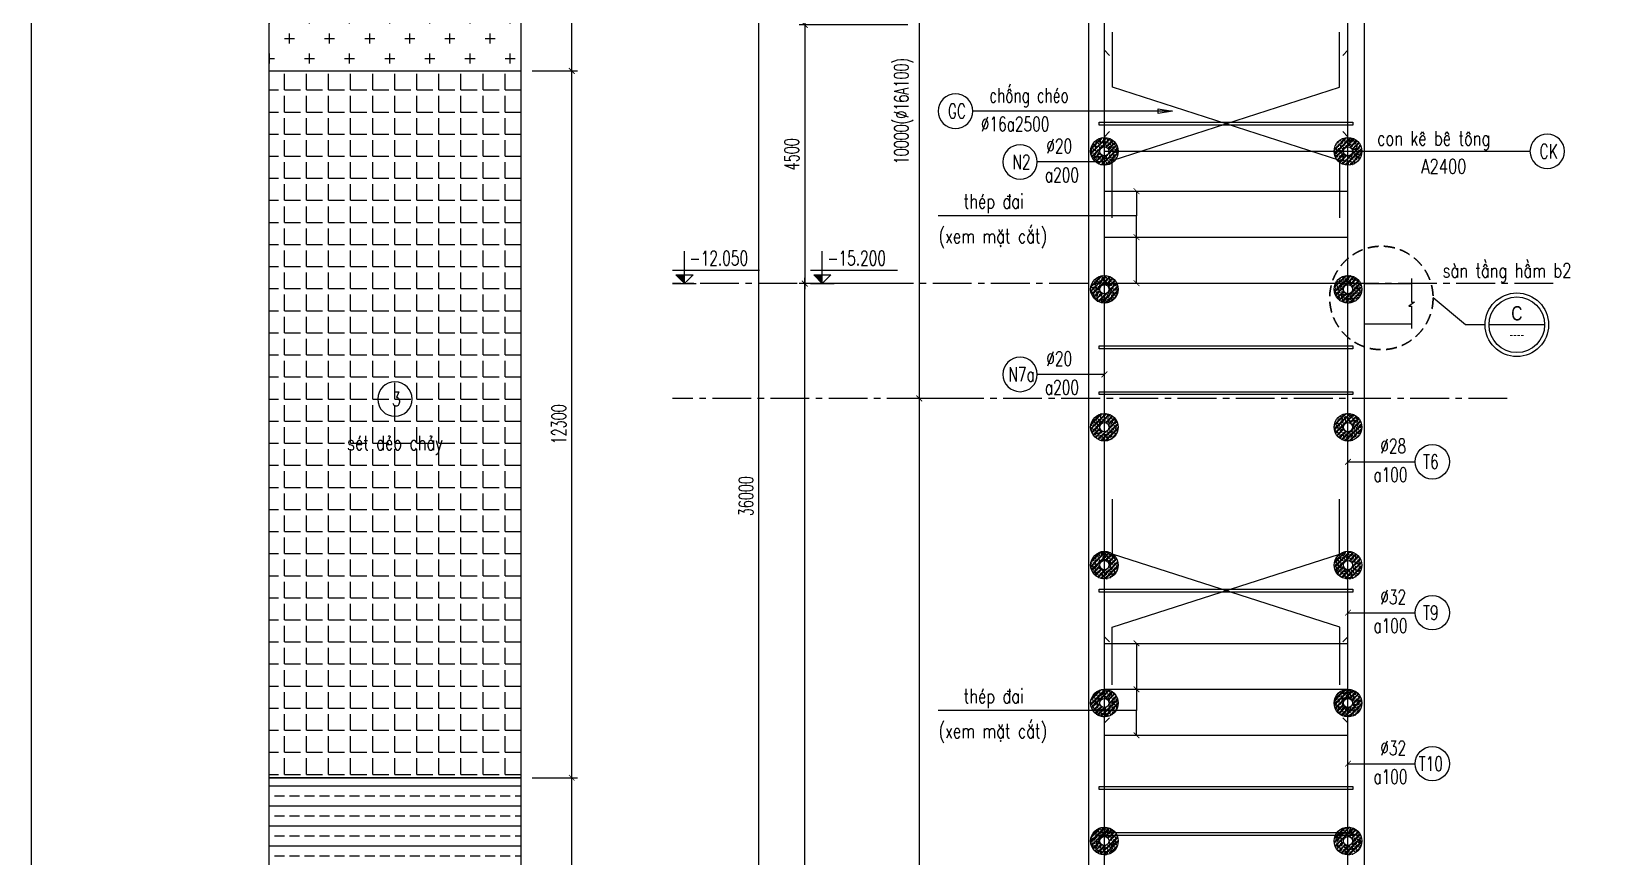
# Model space of a CAD drawing. Header units: millimetres. Extents: x -143483 to 1166745, y -1448440 to -1202244.
# Drawn here: x -138866 to -111565, y -1326419 to -1312059 of the extents above; entities that cross this region are included whole.
import ezdxf
from ezdxf.enums import TextEntityAlignment as Align

# ---------------------------------------------------------------- set-up
doc = ezdxf.new("R2010")
doc.units = ezdxf.units.MM
doc.header["$LTSCALE"] = 30
doc.header["$PDMODE"] = 3
doc.linetypes.add('CENTER2', pattern=[1.125, 0.75, -0.125, 0.125, -0.125])
doc.linetypes.add('DASHED', pattern=[19.05, 12.7, -6.35])
doc.layers.get('0').update_dxf_attribs({"lineweight": 9})
doc.layers.get('Defpoints').update_dxf_attribs({"lineweight": 9})
for name, color, linetype in [('ccu11-Chidan', 9, 'Continuous'), ('ccu11-Cotthep', 9, 'Continuous'), ('ccu11-Dim', 8, 'Continuous'), ('ccu11-Hatch', 8, 'Continuous'), ('ccu11-Manh', 8, 'Continuous'), ('ccu11-Text', 31, 'Continuous'), ('ccu11-Thay', 7, 'Continuous'), ('ccu11-Thep', 4, 'Continuous'), ('ccu11-Thepdai', 6, 'Continuous'), ('ccu11-Truc', 13, 'CENTER2')]:
    doc.layers.add(name, color=color, linetype=linetype)
doc.layers.add('ccu11-Khuat', color=9, linetype='DASHED', lineweight=30)
doc.styles.add('ccu11-dim', font='vnsimli.shx', dxfattribs={"width": 0.65, "bigfont": 'bigfont.shx'})
doc.styles.add('ccu11-VnAvantH', font='VHAVAN.TTF')
doc.styles.add('ccu11-vnsimli', font='vnsimli.shx', dxfattribs={"width": 0.8, "bigfont": 'vns.shx'})
doc.styles.add('ccu11-vnsimple', font='vnsimple.shx', dxfattribs={"bigfont": 'bigfont.shx'})
doc.styles.add('ccu11_simli', font='vnsimli.shx', dxfattribs={"width": 0.8})
doc.dimstyles.new('ccu11-100', dxfattribs={"dimscale": 100, "dimtxt": 2.5, "dimasz": 1, "dimexe": 1, "dimexo": 2, "dimgap": 1, "dimtad": 1, "dimdec": 0, "dimdsep": 46, "dimtxsty": 'ccu11-dim', "dimblk": 'ARCHTICK', "dimcen": -1, "dimdle": 1, "dimclrd": 256, "dimclre": 256, "dimclrt": 3, "dimadec": 0, "dimazin": 2, "dimtfac": 0.1, "dimtdec": 0, "dimtmove": 0, "dimatfit": 1, "dimldrblk": 'ARCHTICK', "dimfxl": 0, "dimtvp": 0.833333, "dimtolj": 1, "dimtzin": 12, "dimarcsym": 0})
doc.dimstyles.new('ccu11-100(d12a200)', dxfattribs={"dimscale": 100, "dimtxt": 2.5, "dimasz": 1, "dimexe": 1, "dimexo": 2, "dimgap": 0.8, "dimtad": 1, "dimdec": 1, "dimdsep": 46, "dimtxsty": 'ccu11-dim', "dimblk": 'ARCHTICK', "dimcen": -1, "dimdle": 1, "dimclrd": 256, "dimclre": 256, "dimclrt": 3, "dimadec": 0, "dimazin": 2, "dimtfac": 0.1, "dimtdec": 1, "dimtmove": 0, "dimatfit": 1, "dimldrblk": 'ARCHTICK', "dimfxl": 0, "dimtvp": 0.833333, "dimtolj": 1, "dimtzin": 12, "dimarcsym": 0})
doc.dimstyles.new('ccu11-100(d16a100)', dxfattribs={"dimscale": 100, "dimtxt": 2.5, "dimasz": 1, "dimexe": 1, "dimexo": 2, "dimgap": 0.8, "dimtad": 1, "dimdec": 1, "dimdsep": 46, "dimtxsty": 'ccu11-dim', "dimblk": 'ARCHTICK', "dimcen": -1, "dimdle": 1, "dimclrd": 256, "dimclre": 256, "dimclrt": 3, "dimadec": 0, "dimazin": 2, "dimtfac": 0.1, "dimtdec": 1, "dimtmove": 0, "dimatfit": 1, "dimldrblk": 'ARCHTICK', "dimfxl": 0, "dimtvp": 0.833333, "dimtolj": 1, "dimtzin": 12, "dimarcsym": 0})

# ---------------------------------------------------------------- blocks, each defined once
blk = doc.blocks.new('_ARCHTICK')
at = {"color": 0, "linetype": 'ByBlock', "const_width": 0.15}
blk.add_lwpolyline([(-0.5, -0.5), (0.5, 0.5)], dxfattribs=at)
blk = doc.blocks.new('*D388')
at = {"layer": 'ccu11-Dim', "lineweight": -2, "transparency": 16777216}
for p, q in [((-125603, -1302147), (-126303, -1302147)), ((-126203, -1338247), (-126203, -1302047)), ((-125603, -1338147), (-126303, -1338147))]:
    blk.add_line(p, q, dxfattribs=at)
at = {"layer": 'Defpoints', "color": 0, "transparency": 16777216}
for p in [(-126203, -1302147), (-125403, -1302147), (-125403, -1338147)]:
    blk.add_point(p, dxfattribs=at)
at = {"layer": 'ccu11-Dim', "lineweight": -2, "transparency": 16777216, "xscale": 100, "yscale": 100, "zscale": 100}
for p, rotation in [((-126203, -1302147), 90), ((-126203, -1338147), 270)]:
    blk.add_blockref('_ARCHTICK', p, dxfattribs=dict(at, rotation=rotation))
at = {"layer": 'ccu11-Dim', "color": 3, "transparency": 16777216, "insert": (-126428, -1320147), "char_height": 250, "attachment_point": 5, "rotation": 90, "style": 'ccu11-dim'}
blk.add_mtext('\\A1;36000', dxfattribs=at)
blk = doc.blocks.new('SHD')
at = {"layer": 'ccu11-Cotthep'}
blk.add_circle((300, 0), 300, dxfattribs=at)
at = {"layer": 'ccu11-Cotthep', "color": 31, "style": 'ccu11_simli', "width": 0.8}
blk.add_attdef('DK', text='', height=250, dxfattribs=at).set_placement((-101, 65), align=Align.BOTTOM_RIGHT)
blk.add_attdef('KH', text='', height=250, dxfattribs=at).set_placement((300, 0), align=Align.MIDDLE)
blk.add_attdef('KC', text='', height=250, dxfattribs=at).set_placement((-101, -142), align=Align.TOP_RIGHT)
blk = doc.blocks.new('*D393')
at = {"layer": 'ccu11-Dim', "lineweight": -2, "transparency": 16777216}
for p, q in [((-123610, -1316447), (-125503, -1316447)), ((-125403, -1338247), (-125403, -1316347)), ((-123610, -1338147), (-125503, -1338147))]:
    blk.add_line(p, q, dxfattribs=at)
at = {"layer": 'Defpoints', "color": 0, "transparency": 16777216}
for p in [(-125403, -1316447), (-123410, -1316447), (-123410, -1338147)]:
    blk.add_point(p, dxfattribs=at)
at = {"layer": 'ccu11-Dim', "lineweight": -2, "transparency": 16777216, "xscale": 100, "yscale": 100, "zscale": 100}
for p, rotation in [((-125403, -1316447), 90), ((-125403, -1338147), 270)]:
    blk.add_blockref('_ARCHTICK', p, dxfattribs=dict(at, rotation=rotation))
at = {"layer": 'ccu11-Dim', "color": 3, "transparency": 16777216, "insert": (-125628, -1327297), "char_height": 250, "attachment_point": 5, "rotation": 90, "style": 'ccu11-dim'}
blk.add_mtext('\\A1;21700', dxfattribs=at)
blk = doc.blocks.new('con ke bt')
at = {"layer": 'ccu11-Hatch'}
h = blk.add_hatch(dxfattribs=at)
h.set_pattern_fill('VATLIEU04', color=256, scale=15, pattern_type=2)
h.set_pattern_definition([(50, (0, 0), (107.59, -9.413), [11.25, -123.75]), (355, (0, 0), (-20.813, 112.83), [9, -99]), (100.45, (8.97, -0.78), (86.776, 103.416), [9.56, -105.171]), (46.184, (0, 30), (160.086, -24.828), [16.875, -185.625]), (96.636, (13.34, 27.93), (140.2, 146.12), [14.34, -157.757]), (351.184, (0, 30), (140.2, 146.12), [13.5, -148.5]), (21, (15, 22.5), (89.536, -60.393), [11.25, -123.75]), (326, (15, 22.5), (36.497, 108.773), [9, -99]), (71.45, (22.46, 17.47), (126.033, 48.38), [9.56, -105.171]), (37.5, (0, 0), (1.824, 49.934), [0, -97.8, 0, -100.5, 0, -99.375]), (7.5, (0, 0), (39.4604, 59.162), [0, -57.3, 0, -95.55, 0, -37.875]), (327.5, (-33.45, 0), (80.0734, -3.3832), [0, -37.5, 0, -117, 0, -155.25]), (317.5, (-48.45, 0), (87.478, 15.016), [0, -48.75, 0, -77.7, 0, -110.25]), (45, (0, 0), (-45.078, 45.078), []), (45, (0, 18.375), (-45.078, 45.078), [])])
h.paths.add_polyline_path([(-280, 0, 1), (280, 0, 1)])
h.paths.add_polyline_path([(93, 0, -1), (-93, 0, -1)], flags=16)
at = {"layer": 'ccu11-Thay', "ltscale": 10000}
for radius in [280, 93.3]:
    blk.add_circle((0, 0), radius, dxfattribs=at)
blk = doc.blocks.new('*D442')
at = {"layer": 'ccu11-Dim', "lineweight": -2, "transparency": 16777216}
for p, q in [((-130147, -1305647), (-129359, -1305647)), ((-129459, -1312847), (-129459, -1305547)), ((-130147, -1312747), (-129359, -1312747))]:
    blk.add_line(p, q, dxfattribs=at)
at = {"layer": 'Defpoints', "color": 0, "transparency": 16777216}
for p in [(-130347, -1305647), (-129459, -1305647), (-130347, -1312747)]:
    blk.add_point(p, dxfattribs=at)
at = {"layer": 'ccu11-Dim', "lineweight": -2, "transparency": 16777216, "xscale": 100, "yscale": 100, "zscale": 100}
for p, rotation in [((-129459, -1305647), 90), ((-129459, -1312747), 270)]:
    blk.add_blockref('_ARCHTICK', p, dxfattribs=dict(at, rotation=rotation))
at = {"layer": 'ccu11-Dim', "color": 3, "transparency": 16777216, "insert": (-129684, -1309197), "char_height": 250, "attachment_point": 5, "rotation": 90, "style": 'ccu11-dim'}
blk.add_mtext('\\A1;7100', dxfattribs=at)
blk = doc.blocks.new('*D443')
at = {"layer": 'ccu11-Dim', "lineweight": -2, "transparency": 16777216}
for p, q in [((-130147, -1312747), (-129359, -1312747)), ((-129459, -1325147), (-129459, -1312647)), ((-130147, -1325047), (-129359, -1325047))]:
    blk.add_line(p, q, dxfattribs=at)
at = {"layer": 'Defpoints', "color": 0, "transparency": 16777216}
for p in [(-130347, -1312747), (-129459, -1312747), (-130347, -1325047)]:
    blk.add_point(p, dxfattribs=at)
at = {"layer": 'ccu11-Dim', "lineweight": -2, "transparency": 16777216, "xscale": 100, "yscale": 100, "zscale": 100}
for p, rotation in [((-129459, -1312747), 90), ((-129459, -1325047), 270)]:
    blk.add_blockref('_ARCHTICK', p, dxfattribs=dict(at, rotation=rotation))
at = {"layer": 'ccu11-Dim', "color": 3, "transparency": 16777216, "insert": (-129684, -1318897), "char_height": 250, "attachment_point": 5, "rotation": 90, "style": 'ccu11-dim'}
blk.add_mtext('\\A1;12300', dxfattribs=at)
blk = doc.blocks.new('*D444')
at = {"layer": 'ccu11-Dim', "lineweight": -2, "transparency": 16777216}
for p, q in [((-130147, -1325047), (-129359, -1325047)), ((-129459, -1333947), (-129459, -1324947)), ((-130147, -1333847), (-129359, -1333847))]:
    blk.add_line(p, q, dxfattribs=at)
at = {"layer": 'Defpoints', "color": 0, "transparency": 16777216}
for p in [(-130347, -1325047), (-129459, -1325047), (-130347, -1333847)]:
    blk.add_point(p, dxfattribs=at)
at = {"layer": 'ccu11-Dim', "lineweight": -2, "transparency": 16777216, "xscale": 100, "yscale": 100, "zscale": 100}
for p, rotation in [((-129459, -1325047), 90), ((-129459, -1333847), 270)]:
    blk.add_blockref('_ARCHTICK', p, dxfattribs=dict(at, rotation=rotation))
at = {"layer": 'ccu11-Dim', "color": 3, "transparency": 16777216, "insert": (-129684, -1329447), "char_height": 250, "attachment_point": 5, "rotation": 90, "style": 'ccu11-dim'}
blk.add_mtext('\\A1;8800', dxfattribs=at)
blk = doc.blocks.new('ct-ve')
at = {"layer": 'ccu11-Chidan', "color": 7}
blk.add_lwpolyline([(484, 0), (-484, 0)], dxfattribs=at)
at = {"layer": 'ccu11-Chidan', "color": 9}
blk.add_circle((0, 0), 553, dxfattribs=at)
at = {"layer": 'ccu11-Chidan', "color": 3}
blk.add_circle((0, 0), 484, dxfattribs=at)
at = {"layer": 'ccu11-Chidan', "color": 7, "style": 'ccu11-VnAvantH', "width": 0.8}
blk.add_attdef('B', text='', height=250, dxfattribs=at).set_placement((0, 0), align=Align.BOTTOM_CENTER)
blk.add_attdef('B', text='', height=180, dxfattribs=at).set_placement((0, -76), align=Align.TOP_CENTER)
blk = doc.blocks.new('ccu11-cotcaodo1')
at = {"layer": 'ccu11-Chidan'}
for p, q in [((0, 0), (0, 565)), ((-206, 230), (1309, 230)), ((-206, 0), (206, 0)), ((-150, 150), (150, 150)), ((0, 0), (-150, 150)), ((0, 0), (150, 150))]:
    blk.add_line(p, q, dxfattribs=at)
blk.add_solid([(-150, 150), (0, 150), (0, 0)], dxfattribs=at)
at = {"layer": 'ccu11-Chidan', "color": 31, "ltscale": 10, "style": 'ccu11-vnsimli', "width": 0.8}
blk.add_attdef('%%P0.000', text='', height=253, dxfattribs=at).set_placement((597, 441), align=Align.MIDDLE_CENTER)
blk = doc.blocks.new('*D1076')
at = {"layer": 'ccu11-Dim', "lineweight": -2, "transparency": 16777216}
for p, q in [((-122461, -1308447), (-123510, -1308447)), ((-123410, -1308347), (-123410, -1318547)), ((-122461, -1318447), (-123510, -1318447))]:
    blk.add_line(p, q, dxfattribs=at)
at = {"layer": 'Defpoints', "color": 0, "transparency": 16777216}
for p in [(-122261, -1308447), (-123410, -1318447), (-122261, -1318447)]:
    blk.add_point(p, dxfattribs=at)
at = {"layer": 'ccu11-Dim', "lineweight": -2, "transparency": 16777216, "xscale": 100, "yscale": 100, "zscale": 100}
for p, rotation in [((-123410, -1308447), 90), ((-123410, -1318447), 270)]:
    blk.add_blockref('_ARCHTICK', p, dxfattribs=dict(at, rotation=rotation))
at = {"layer": 'ccu11-Dim', "color": 3, "transparency": 16777216, "insert": (-123681, -1313447), "char_height": 250, "attachment_point": 5, "rotation": 90, "style": 'ccu11-dim'}
blk.add_mtext('\\A1;10000(`16A100)', dxfattribs=at)
blk = doc.blocks.new('*D1077')
at = {"layer": 'ccu11-Dim', "lineweight": -2, "transparency": 16777216}
for p, q in [((-123410, -1318347), (-123410, -1338247)), ((-122461, -1318447), (-123510, -1318447)), ((-122461, -1338147), (-123510, -1338147))]:
    blk.add_line(p, q, dxfattribs=at)
at = {"layer": 'Defpoints', "color": 0, "transparency": 16777216}
for p in [(-122261, -1318447), (-123410, -1338147), (-122261, -1338147)]:
    blk.add_point(p, dxfattribs=at)
at = {"layer": 'ccu11-Dim', "lineweight": -2, "transparency": 16777216, "xscale": 100, "yscale": 100, "zscale": 100}
for p, rotation in [((-123410, -1318447), 90), ((-123410, -1338147), 270)]:
    blk.add_blockref('_ARCHTICK', p, dxfattribs=dict(at, rotation=rotation))
at = {"layer": 'ccu11-Dim', "color": 3, "transparency": 16777216, "insert": (-123681, -1328297), "char_height": 250, "attachment_point": 5, "rotation": 90, "style": 'ccu11-dim'}
blk.add_mtext('\\A1;19700(`12A200)', dxfattribs=at)
blk = doc.blocks.new('*D4401')
at = {"layer": 'ccu11-Dim', "lineweight": -2, "transparency": 16777216}
for p, q in [((-123610, -1311947), (-125503, -1311947)), ((-125403, -1311847), (-125403, -1316547)), ((-123610, -1316447), (-125503, -1316447))]:
    blk.add_line(p, q, dxfattribs=at)
at = {"layer": 'Defpoints', "color": 0, "transparency": 16777216}
for p in [(-123410, -1311947), (-125403, -1316447), (-123410, -1316447)]:
    blk.add_point(p, dxfattribs=at)
at = {"layer": 'ccu11-Dim', "lineweight": -2, "transparency": 16777216, "xscale": 100, "yscale": 100, "zscale": 100}
for p, rotation in [((-125403, -1311947), 90), ((-125403, -1316447), 270)]:
    blk.add_blockref('_ARCHTICK', p, dxfattribs=dict(at, rotation=rotation))
at = {"layer": 'ccu11-Dim', "color": 3, "transparency": 16777216, "insert": (-125628, -1314197), "char_height": 250, "attachment_point": 5, "rotation": 90, "style": 'ccu11-dim'}
blk.add_mtext('\\A1;4500', dxfattribs=at)

msp = doc.modelspace()

# ---------------------------------------------------------------- hatches: boundary and pattern name
at = {"layer": 'ccu11-Hatch'}
h = msp.add_hatch(dxfattribs=at)
h.set_pattern_fill('CROSS', color=256, scale=55)
h.set_pattern_definition([(0, (0, -86665.36), (349.25, 349.25), [174.625, -523.875]), (90, (87.3, -86752.67), (-349.25, 349.25), [174.625, -523.875])])
h.paths.add_polyline_path([(-130346.96, -1305646.56), (-134728.57, -1305646.56), (-134728.57, -1312746.56), (-130346.96, -1312746.56)])
edge = h.paths.add_edge_path(flags=16)
edge.add_arc((-132537.76, -1306952.68), 300, 0, 360)
h.paths.add_polyline_path([(-132596.1, -1307140.18), (-132429.43, -1307140.18), (-132429.43, -1306765.18), (-132596.1, -1306765.18)], flags=0)
h.paths.add_polyline_path([(-133420.57, -1308002.65), (-131540.8, -1308002.65)], flags=16)
h = msp.add_hatch(dxfattribs=at)
h.set_pattern_fill('ANGLE', color=256, scale=55)
h.set_pattern_definition([(0, (0, -89865.36), (0, 384.175), [279.4, -104.775]), (90, (0, -89865.36), (-384.175, 2e-14), [279.4, -104.775])])
h.paths.add_polyline_path([(-134728.57, -1312746.56), (-130346.96, -1312746.56), (-130346.96, -1325046.56), (-134728.57, -1325046.56)])
h = msp.add_hatch(dxfattribs=at)
h.set_pattern_fill('BRASS', color=256, scale=55)
h.set_pattern_definition([(0, (0, -100365.36), (0, 349.25), []), (0, (0, -100190.73), (0, 349.25), [174.625, -87.3125])])
h.paths.add_polyline_path([(-134728.57, -1325046.56), (-130346.96, -1325046.56), (-130346.96, -1333846.56), (-134728.57, -1333846.56)])

# ---------------------------------------------------------------- linework, layer by layer
at = {"layer": 'ccu11-Chidan'}
msp.add_lwpolyline([(-113560.01, -1317164.68), (-113899.57, -1317164.68), (-114464.51, -1316697.68)], dxfattribs=at)
at = {"layer": 'ccu11-Khuat', "ltscale": 0.5}
msp.add_circle((-115364.51, -1316697.68), 900, dxfattribs=at)
at = {"layer": 'ccu11-Manh', "ltscale": 10000}
msp.add_lwpolyline([(-114839.04, -1316361.9), (-114839.04, -1316772.01), (-114788.64, -1316772.01), (-114889.44, -1316839.21), (-114839.04, -1316839.21), (-114839.04, -1317231.9)], dxfattribs=at)
at = {"layer": 'ccu11-Thay'}
for p, q in [((-120466, -1302146.56), (-120466, -1338146.56)), ((-115666, -1302196.56), (-115666, -1338146.56)), ((-134728.57, -1312746.56), (-130346.96, -1312746.56)), ((-115666, -1316446.56), (-114839.04, -1316446.56)), ((-115666, -1317146.56), (-114839.04, -1317146.56)), ((-134728.57, -1325046.56), (-130346.96, -1325046.56))]:
    msp.add_line(p, q, dxfattribs=at)
for points in [[(-138866.43, -1296434.45), (-46466.43, -1296434.45), (-46466.43, -1361774.45), (-138866.43, -1361774.45)], [(-134728.57, -1312746.56), (-130346.96, -1312746.56), (-130346.96, -1325046.56), (-134728.57, -1325046.56)], [(-134728.57, -1312746.56), (-130346.96, -1312746.56), (-130346.96, -1333846.56), (-134728.57, -1333846.56)], [(-134728.57, -1325046.56), (-130346.96, -1325046.56), (-130346.96, -1333846.56), (-134728.57, -1333846.56)]]:
    msp.add_lwpolyline(points, close=True, dxfattribs=at)
at = {"layer": 'ccu11-Thay', "linetype": 'Continuous'}
msp.add_lwpolyline([(-130346.96, -1343746.56), (-134728.57, -1343746.56), (-134728.57, -1302146.56), (-130346.96, -1302146.56)], close=True, dxfattribs=at)
at = {"layer": 'ccu11-Thep', "ltscale": 10000}
for p, q in [((-120186, -1312388.2), (-120095.47, -1312478.73)), ((-115946, -1312388.2), (-116036.53, -1312478.73)), ((-120186, -1313893.23), (-120095.47, -1313802.7)), ((-115946, -1313893.23), (-116036.53, -1313802.7)), ((-120186, -1316743.23), (-120095.47, -1316652.7)), ((-120186, -1321143.23), (-120095.47, -1321233.76)), ((-120186, -1322593.23), (-120095.47, -1322683.76)), ((-115946, -1322593.23), (-116036.53, -1322683.76)), ((-120186, -1324093.23), (-120095.47, -1324002.7)), ((-115946, -1324093.23), (-116036.53, -1324002.7))]:
    msp.add_line(p, q, dxfattribs=at)
for points in [[(-120101.31, -1337861.88), (-120186, -1337946.56), (-120186, -1302196.6), (-120095.47, -1302287.13)], [(-116030.68, -1337861.88), (-115946, -1337946.56), (-115946, -1302196.6), (-116036.53, -1302287.13)]]:
    msp.add_lwpolyline(points, dxfattribs=at)
at = {"layer": 'ccu11-Thep'}
for points in [[(-120053.75, -1315304.27), (-120053.75, -1314304.05), (-116093.75, -1313032.12), (-116093.75, -1312072.36)], [(-116086, -1315304.27), (-116086, -1314304.05), (-120046, -1313032.12), (-120046, -1312072.36)], [(-120053.75, -1323428.68), (-120053.75, -1322428.45), (-116093.75, -1321156.52), (-116093.75, -1320196.76)], [(-116086, -1323428.68), (-116086, -1322428.45), (-120046, -1321156.52), (-120046, -1320196.76)]]:
    msp.add_lwpolyline(points, dxfattribs=at)
at = {"layer": 'ccu11-Thep', "color": 3}
for points in [[(-120277.88, -1313641.4), (-115861.87, -1313641.4), (-115861.87, -1313690.6), (-120277.88, -1313690.6)], [(-120277.88, -1317531.19), (-115861.87, -1317531.19), (-115861.87, -1317580.39), (-120277.88, -1317580.39)], [(-120277.88, -1318331.19), (-115861.87, -1318331.19), (-115861.87, -1318380.39), (-120277.88, -1318380.39)], [(-120277.88, -1321765.8), (-115861.87, -1321765.8), (-115861.87, -1321815), (-120277.88, -1321815)], [(-120277.88, -1325200.4), (-115861.87, -1325200.4), (-115861.87, -1325249.6), (-120277.88, -1325249.6)], [(-120277.88, -1326000.4), (-115861.87, -1326000.4), (-115861.87, -1326049.6), (-120277.88, -1326049.6)]]:
    msp.add_lwpolyline(points, close=True, dxfattribs=at)
at = {"layer": 'ccu11-Thepdai'}
for p, q in [((-120186, -1314840.05), (-115946, -1314840.05)), ((-120186, -1315640.05), (-115946, -1315640.05)), ((-120186, -1316440.05), (-115946, -1316440.05)), ((-120186, -1322707.7), (-115946, -1322707.7)), ((-120186, -1323507.7), (-115946, -1323507.7)), ((-120186, -1324307.7), (-115946, -1324307.7))]:
    msp.add_line(p, q, dxfattribs=at)
at = {"layer": 'ccu11-Truc', "ltscale": 30}
for p, q in [((-112374.01, -1316446.56), (-127703.14, -1316446.56)), ((-113174.01, -1318446.56), (-127703.14, -1318446.56))]:
    msp.add_line(p, q, dxfattribs=at)

# ---------------------------------------------------------------- block references
at = {"layer": 'ccu11-Chidan'}
ref = msp.add_blockref('ccu11-cotcaodo1', (-127497.22, -1316446.56), dxfattribs=at)
ref.add_attrib('%%P0.000', '-12.050', dxfattribs={"color": 31, "ltscale": 10, "height": 250, "style": 'ccu11-vnsimli', "width": 0.7}).set_placement((-126899.83, -1316005.35), align=Align.MIDDLE_CENTER)
ref = msp.add_blockref('ccu11-cotcaodo1', (-125097.22, -1316446.56), dxfattribs=at)
ref.add_attrib('%%P0.000', '-15.200', dxfattribs={"color": 31, "ltscale": 10, "height": 250, "style": 'ccu11-vnsimli', "width": 0.7}).set_placement((-124499.83, -1316005.35), align=Align.MIDDLE_CENTER)
ref = msp.add_blockref('ct-ve', (-113006.63, -1317164.68), dxfattribs=at)
ref.add_attrib('B', 'c', dxfattribs={"color": 7, "height": 250, "style": 'ccu11-VnAvantH', "width": 0.8}).set_placement((-113006.63, -1317164.68), align=Align.BOTTOM_CENTER)
ref.add_attrib('B', '----', dxfattribs={"color": 31, "height": 180, "style": 'ccu11-VnAvantH', "width": 0.8}).set_placement((-113006.63, -1317240.33), align=Align.TOP_CENTER)
at = {"layer": 'ccu11-Cotthep'}
ref = msp.add_blockref('SHD', (-122478.91, -1313447.36), dxfattribs=dict(at, xscale=-1))
ref.add_attrib('KH', 'GC', dxfattribs={"color": 31, "height": 250, "style": 'ccu11-vnsimple', "width": 0.7}).set_placement((-122753.91, -1313447.36), align=Align.MIDDLE_CENTER)
ref.add_attrib('KC', '`16a2500', dxfattribs={"color": 31, "height": 250, "style": 'ccu11-vnsimple', "width": 0.7}).set_placement((-121740.57, -1313547.36), align=Align.TOP_CENTER)
ref.add_attrib('DK', 'chèng chÐo', dxfattribs={"color": 31, "height": 250, "style": 'ccu11-vnsimli', "width": 0.7}).set_placement((-121498.91, -1313372.36), align=Align.BOTTOM_CENTER)
ref = msp.add_blockref('SHD', (-121354.09, -1314331.16), dxfattribs=dict(at, xscale=-1))
ref.add_attrib('KH', 'N2', dxfattribs={"color": 31, "height": 250, "style": 'ccu11-vnsimple', "width": 0.7}).set_placement((-121629.09, -1314331.16), align=Align.MIDDLE_CENTER)
ref.add_attrib('KC', 'a200', dxfattribs={"color": 31, "height": 250, "style": 'ccu11-vnsimple', "width": 0.7}).set_placement((-120925.51, -1314431.16), align=Align.TOP_CENTER)
ref.add_attrib('DK', '`20', dxfattribs={"color": 31, "height": 250, "style": 'ccu11-vnsimple', "width": 0.7}).set_placement((-120973.31, -1314256.16), align=Align.BOTTOM_CENTER)
ref = msp.add_blockref('SHD', (-112177.79, -1314146.56), dxfattribs=dict(at, xscale=-1))
ref.add_attrib('KH', 'CK', dxfattribs={"color": 31, "height": 250, "style": 'ccu11-vnsimple', "width": 0.7}).set_placement((-112452.79, -1314146.56), align=Align.MIDDLE_CENTER)
ref = msp.add_blockref('SHD', (-121354.09, -1318028.56), dxfattribs=dict(at, xscale=-1))
ref.add_attrib('KH', 'N7a', dxfattribs={"color": 31, "height": 250, "style": 'ccu11-vnsimple', "width": 0.7}).set_placement((-121629.09, -1318028.56), align=Align.MIDDLE_CENTER)
ref.add_attrib('KC', 'a200', dxfattribs={"color": 31, "height": 250, "style": 'ccu11-vnsimple', "width": 0.7}).set_placement((-120925.51, -1318128.56), align=Align.TOP_CENTER)
ref.add_attrib('DK', '`20', dxfattribs={"color": 31, "height": 250, "style": 'ccu11-vnsimple', "width": 0.7}).set_placement((-120973.31, -1317953.56), align=Align.BOTTOM_CENTER)
ref = msp.add_blockref('SHD', (-114777.9, -1319548.96), dxfattribs=at)
ref.add_attrib('KH', 'T6', dxfattribs={"color": 31, "height": 250, "style": 'ccu11-vnsimple', "width": 0.7}).set_placement((-114502.9, -1319548.96), align=Align.MIDDLE_CENTER)
ref.add_attrib('KC', 'a100', dxfattribs={"color": 31, "height": 250, "style": 'ccu11-vnsimple', "width": 0.7}).set_placement((-115206.48, -1319648.96), align=Align.TOP_CENTER)
ref.add_attrib('DK', '`28', dxfattribs={"color": 31, "height": 250, "style": 'ccu11-vnsimple', "width": 0.7}).set_placement((-115158.69, -1319473.96), align=Align.BOTTOM_CENTER)
ref = msp.add_blockref('SHD', (-114777.9, -1322174.8), dxfattribs=at)
ref.add_attrib('KH', 'T9', dxfattribs={"color": 31, "height": 250, "style": 'ccu11-vnsimple', "width": 0.7}).set_placement((-114502.9, -1322174.8), align=Align.MIDDLE_CENTER)
ref.add_attrib('KC', 'a100', dxfattribs={"color": 31, "height": 250, "style": 'ccu11-vnsimple', "width": 0.7}).set_placement((-115206.48, -1322274.8), align=Align.TOP_CENTER)
ref.add_attrib('DK', '`32', dxfattribs={"color": 31, "height": 250, "style": 'ccu11-vnsimple', "width": 0.7}).set_placement((-115158.69, -1322099.8), align=Align.BOTTOM_CENTER)
ref = msp.add_blockref('SHD', (-114777.9, -1324801.79), dxfattribs=at)
ref.add_attrib('KH', 'T10', dxfattribs={"color": 31, "height": 250, "style": 'ccu11-vnsimple', "width": 0.7}).set_placement((-114502.9, -1324801.79), align=Align.MIDDLE_CENTER)
ref.add_attrib('KC', 'a100', dxfattribs={"color": 31, "height": 250, "style": 'ccu11-vnsimple', "width": 0.7}).set_placement((-115206.48, -1324901.79), align=Align.TOP_CENTER)
ref.add_attrib('DK', '`32', dxfattribs={"color": 31, "height": 250, "style": 'ccu11-vnsimple', "width": 0.7}).set_placement((-115158.69, -1324726.79), align=Align.BOTTOM_CENTER)
at = {"layer": 'ccu11-Manh', "xscale": 100, "yscale": 100, "zscale": 100, "rotation": 90}
for p in [(-119628, -1315640.05), (-119628, -1323507.7)]:
    msp.add_blockref('_ARCHTICK', p, dxfattribs=at)
at = {"layer": 'ccu11-Text', "xscale": 0.8571428571428571, "yscale": 0.8571428571428571, "zscale": 0.8571428571428571}
for p in [(-120186, -1314146.56), (-115946, -1314146.56), (-120186, -1316546.32), (-115946, -1316546.32), (-120186, -1318946.56), (-115946, -1318946.56), (-120186, -1321346.56), (-115946, -1321346.56), (-120186, -1323746.56), (-115946, -1323746.56), (-120186, -1326146.56), (-115946, -1326146.56)]:
    msp.add_blockref('con ke bt', p, dxfattribs=at)
at = {"layer": 'ccu11-Thay'}
ref = msp.add_blockref('SHD', (-132237.76, -1318457.18), dxfattribs=dict(at, xscale=-1))
ref.add_attrib('KH', '3', dxfattribs={"layer": 'ccu11-Cotthep', "color": 31, "height": 250, "style": 'ccu11-vnsimple', "width": 0.7}).set_placement((-132512.76, -1318457.18), align=Align.MIDDLE_CENTER)

# ---------------------------------------------------------------- texts
at = {"layer": 'ccu11-Text', "style": 'ccu11-vnsimli', "width": 0.75}
for s, p in [(' con kª bª t«ng', (-115566.56, -1314044.59, -358959.88)), (' A2400', (-114800.38, -1314533.59, -358959.88)), ('thÐp ®ai', (-122636.17, -1315141.56, -538439.82)), ('(xem mÆt c¾t)', (-123073.73, -1315746.39, -538439.82)), ('sµn tÇng hÇm b2', (-114298.7, -1316344.67)), ('thÐp ®ai', (-122636.17, -1323751.28, -538439.82)), ('(xem mÆt c¾t)', (-123073.73, -1324356.11, -538439.82))]:
    msp.add_text(s, height=250, dxfattribs=at).set_placement(p)
msp.add_text('sÐt dÎo ch¶y', height=250, dxfattribs=at).set_placement((-132537.76, -1319344.95), align=Align.CENTER)

# ---------------------------------------------------------------- dimensions: what is measured, and where the dimension line sits
at = {"layer": 'ccu11-Dim'}
dim = msp.add_linear_dim(base=(-126203.14, -1302146.56), p1=(-125403.14, -1338146.56), p2=(-125403.14, -1302146.56), angle=90, dimstyle='ccu11-100', dxfattribs=at)
dim.commit()
dim.dimension.update_dxf_attribs({"geometry": '*D388', "text_midpoint": (-126203.14, -1320146.56), "dimtype": 160})
for base, p1, p2, angle, picture, middle in [((-129459.07, -1305646.56), (-130346.96, -1312746.56), (-130346.96, -1305646.56), 270, '*D442', (-129684.07, -1309196.56)), ((-129459.07, -1312746.56), (-130346.96, -1325046.56), (-130346.96, -1312746.56), 270, '*D443', (-129684.07, -1318896.56)), ((-125403.14, -1316446.56), (-123410.03, -1338146.56), (-123410.03, -1316446.56), 90, '*D393', (-125628.14, -1327296.56)), ((-129459.07, -1325046.56), (-130346.96, -1333846.56), (-130346.96, -1325046.56), 270, '*D444', (-129684.07, -1329446.56))]:
    dim = msp.add_linear_dim(base=base, p1=p1, p2=p2, angle=angle, dimstyle='ccu11-100', dxfattribs=at)
    dim.commit()
    dim.dimension.update_dxf_attribs({"geometry": picture, "text_midpoint": middle})
for base, p1, p2, dimstyle, override, picture, middle in [((-123410.03, -1318446.56), (-122260.84, -1308446.56), (-122260.84, -1318446.56), 'ccu11-100(d16a100)', {"dimpost": '(`16A100)'}, '*D1076', (-123680.5, -1313446.56)), ((-125403.14, -1316446.56), (-123410.03, -1311946.56), (-123410.03, -1316446.56), 'ccu11-100', {"dimtmove": 1}, '*D4401', (-125628.14, -1314196.56)), ((-123410.03, -1338146.56), (-122260.84, -1318446.56), (-122260.84, -1338146.56), 'ccu11-100(d12a200)', {"dimpost": '(`12A200)'}, '*D1077', (-123680.5, -1328296.56))]:
    dim = msp.add_linear_dim(base=base, p1=p1, p2=p2, angle=90, dimstyle=dimstyle, override=override, dxfattribs=at)
    dim.commit()
    dim.dimension.update_dxf_attribs({"geometry": picture, "text_midpoint": middle})

# ---------------------------------------------------------------- leaders
at = {"layer": 'ccu11-Hatch'}
msp.add_leader([(-119000.29, -1313447.36), (-122478.91, -1313447.36)], dimstyle='ccu11-100', override={"dimasz": 2.5, "dimgap": 1, "dimtad": 0, "dimldrblk": 'ClosedBlank', "dimfxl": 3, "dimfxlon": 1, "dimtfill": 1, "dimarcsym": 1}, dxfattribs=at)
at = {"layer": 'ccu11-Manh'}
for points, override in [([(-120186, -1314331.16), (-121354.09, -1314331.16)], {"dimgap": 1, "dimtad": 0, "dimfxl": 3, "dimfxlon": 1, "dimtfill": 1, "dimarcsym": 1}), ([(-120186, -1314146.56), (-112777.79, -1314146.56)], {"dimtad": 0, "dimldrblk": 'None', "dimfxl": 3, "dimfxlon": 1, "dimtfill": 1, "dimarcsym": 1}), ([(-115946, -1314146.56), (-112777.79, -1314146.56)], {"dimtad": 0, "dimldrblk": 'None', "dimfxl": 3, "dimfxlon": 1, "dimtfill": 1, "dimarcsym": 1}), ([(-119628, -1314840.05), (-119628, -1315269.01), (-123079.03, -1315269.01)], {"dimgap": 1, "dimtad": 0, "dimfxl": 3, "dimfxlon": 1, "dimtfill": 1, "dimarcsym": 1}), ([(-119628, -1316440.05), (-119628, -1315269.01), (-123079.03, -1315269.01)], {"dimgap": 1, "dimtad": 0, "dimfxl": 3, "dimfxlon": 1, "dimtfill": 1, "dimarcsym": 1}), ([(-120186, -1318028.56), (-121354.09, -1318028.56)], {"dimgap": 1, "dimtad": 0, "dimfxl": 3, "dimfxlon": 1, "dimtfill": 1, "dimarcsym": 1}), ([(-115946, -1319548.96), (-114777.9, -1319548.96)], {"dimgap": 1, "dimtad": 0, "dimfxl": 3, "dimfxlon": 1, "dimtfill": 1, "dimarcsym": 1}), ([(-115946, -1322174.8), (-114777.9, -1322174.8)], {"dimgap": 1, "dimtad": 0, "dimfxl": 3, "dimfxlon": 1, "dimtfill": 1, "dimarcsym": 1}), ([(-119628, -1322707.7), (-119628, -1323878.73), (-123079.03, -1323878.73)], {"dimgap": 1, "dimtad": 0, "dimfxl": 3, "dimfxlon": 1, "dimtfill": 1, "dimarcsym": 1}), ([(-119628, -1324307.7), (-119628, -1323878.73), (-123079.03, -1323878.73)], {"dimgap": 1, "dimtad": 0, "dimfxl": 3, "dimfxlon": 1, "dimtfill": 1, "dimarcsym": 1}), ([(-115946, -1324801.79), (-114777.9, -1324801.79)], {"dimgap": 1, "dimtad": 0, "dimfxl": 3, "dimfxlon": 1, "dimtfill": 1, "dimarcsym": 1})]:
    msp.add_leader(points, dimstyle='ccu11-100', override=override, dxfattribs=at)

doc.saveas('drawing.dxf')
